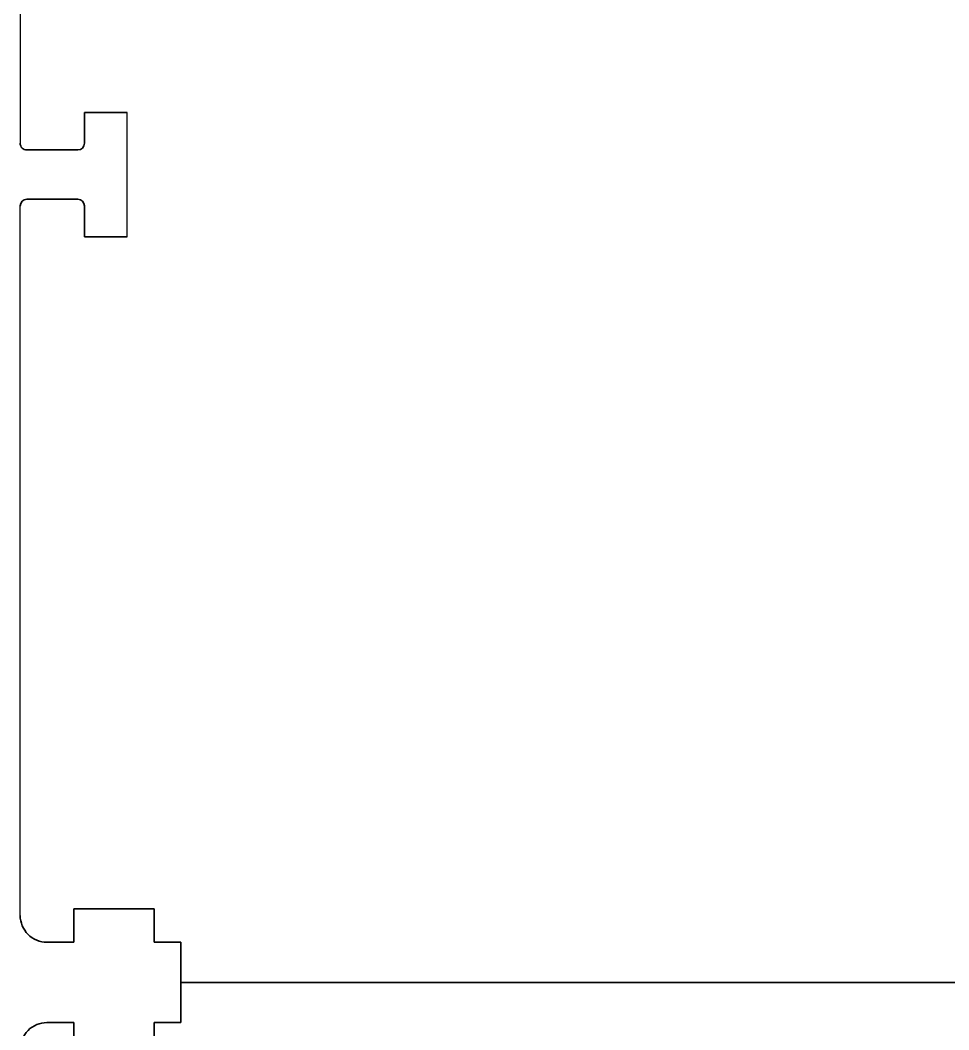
# Model space of a CAD drawing. Header units: millimetres. Extents: x 0 to 840, y -1485 to 297.
# Drawn here: x 173.106 to 176.575, y -716.567 to -712.795 of the extents above; entities that cross this region are included whole.
import ezdxf

# ---------------------------------------------------------------- set-up
doc = ezdxf.new("R2010")
doc.units = ezdxf.units.MM

# ---------------------------------------------------------------- blocks, each defined once
blk = doc.blocks.new('XT2_3M ABB')
at = {"layer": 'Defpoints', "color": 3, "lineweight": 35}
blk.add_line((4.5, 0.6), (4.5, 12.4), dxfattribs=at)
blk.add_line((4.5, 0.6), (4.5, 12.4), dxfattribs=at)
at = {"layer": 'Defpoints', "color": 3, "lineweight": 35, "ltscale": 0.07}
blk.add_line((4.35, 0.6), (4.35, 0.5), dxfattribs=at)
at = {"layer": 'Defpoints', "color": 3, "lineweight": 35, "ltscale": 0.0125}
blk.add_line((4.4, 0.6), (4.35, 0.6), dxfattribs=at)
at = {"layer": 'Defpoints', "color": 3, "lineweight": 35, "ltscale": 0.025}
for p, q in [((4.4, 0.6), (4.5, 0.6)), ((4.225, 0.5), (4.225, 0.4)), ((4.35, 0.2), (4.25, 0.2)), ((4.35, 0.2), (4.35, 0.1))]:
    blk.add_line(p, q, dxfattribs=at)
at = {"layer": 'Defpoints', "color": 3, "lineweight": 35, "ltscale": 0.075}
blk.add_line((4.225, 0.5), (4.225, 0.2), dxfattribs=at)
at = {"layer": 'Defpoints', "color": 3, "lineweight": 35, "ltscale": 0.03125}
for p, q in [((4.225, 0.5), (4.35, 0.5)), ((4.225, 0.2), (4.35, 0.2))]:
    blk.add_line(p, q, dxfattribs=at)
at = {"layer": 'Defpoints', "color": 3, "lineweight": 35, "ltscale": 0.04}
for p, q in [((1.25, 0.24), (1.25, 0.4)), ((1.7142, 0.24), (1.7142, 0.4))]:
    blk.add_line(p, q, dxfattribs=at)
at = {"layer": 'Defpoints', "color": 3}
for p, q in [((1.7142, 0.4), (1.25, 0.4)), ((4.25, 0), (1.5992, 0)), ((-1.365, 0), (1.365, 0))]:
    blk.add_line(p, q, dxfattribs=at)
at = {"layer": 'Defpoints', "color": 3, "lineweight": 35, "ltscale": 0.05}
blk.add_line((4.225, 0.4), (4.225, 0.2), dxfattribs=at)
at = {"layer": 'Defpoints', "color": 3, "lineweight": 35, "ltscale": 0.02875}
for p, q in [((1.365, 0.24), (1.25, 0.24)), ((1.5992, 0.24), (1.7142, 0.24))]:
    blk.add_line(p, q, dxfattribs=at)
at = {"layer": 'Defpoints', "color": 3, "lineweight": 35, "ltscale": 0.0475}
for p, q in [((1.39, 0.025), (1.39, 0.215)), ((1.5742, 0.025), (1.5742, 0.215))]:
    blk.add_line(p, q, dxfattribs=at)
at = {"layer": 'Defpoints', "color": 3, "lineweight": 35, "ltscale": 0.00625}
blk.add_line((4.225, 0.2), (4.25, 0.2), dxfattribs=at)
at = {"layer": 'Defpoints', "color": 3, "lineweight": 35}
for centre, radius, start, end in [((1.365, 0.215), 0.025, 0, 90), ((1.5992, 0.215), 0.025, 90, 180), ((4.25, 0.1), 0.1, 270, 0), ((4.25, 0.1), 0.1, 270, 0), ((1.365, 0.025), 0.025, 270, 0), ((1.5992, 0.025), 0.025, 180, 270)]:
    blk.add_arc(centre, radius, start, end, dxfattribs=at)
blk = doc.blocks.new('XT2_3INT ABB')
at = {"layer": 'Defpoints', "color": 3, "lineweight": 35}
blk.add_line((4.5, 0.6), (4.5, 12.4), dxfattribs=at)
blk.add_line((4.5, 0.6), (4.5, 12.4), dxfattribs=at)
at = {"layer": 'Defpoints', "color": 3, "lineweight": 35, "ltscale": 0.07}
blk.add_line((4.35, 0.6), (4.35, 0.5), dxfattribs=at)
at = {"layer": 'Defpoints', "color": 3, "lineweight": 35, "ltscale": 0.0125}
blk.add_line((4.4, 0.6), (4.35, 0.6), dxfattribs=at)
at = {"layer": 'Defpoints', "color": 3, "lineweight": 35, "ltscale": 0.025}
for p, q in [((4.4, 0.6), (4.5, 0.6)), ((4.35, 0.2), (4.25, 0.2)), ((4.35, 0.2), (4.35, 0.1))]:
    blk.add_line(p, q, dxfattribs=at)
at = {"layer": 'Defpoints', "color": 3, "lineweight": 35, "ltscale": 0.03125}
for p, q in [((4.225, 0.5), (4.35, 0.5)), ((4.225, 0.2), (4.35, 0.2))]:
    blk.add_line(p, q, dxfattribs=at)
at = {"layer": 'Defpoints', "color": 3, "lineweight": 35}
blk.add_arc((4.25, 0.1), 0.1, 270, 0, dxfattribs=at)
blk.add_arc((4.25, 0.1), 0.1, 270, 0, dxfattribs=at)

msp = doc.modelspace()

# ---------------------------------------------------------------- block references
at = {"rotation": 270}
msp.add_blockref('XT2_3M ABB', (173.1057, -711.8901), dxfattribs=at)
at = {"xscale": -1, "rotation": 270}
msp.add_blockref('XT2_3INT ABB', (173.1057, -720.8901), dxfattribs=at)

doc.saveas('drawing.dxf')
